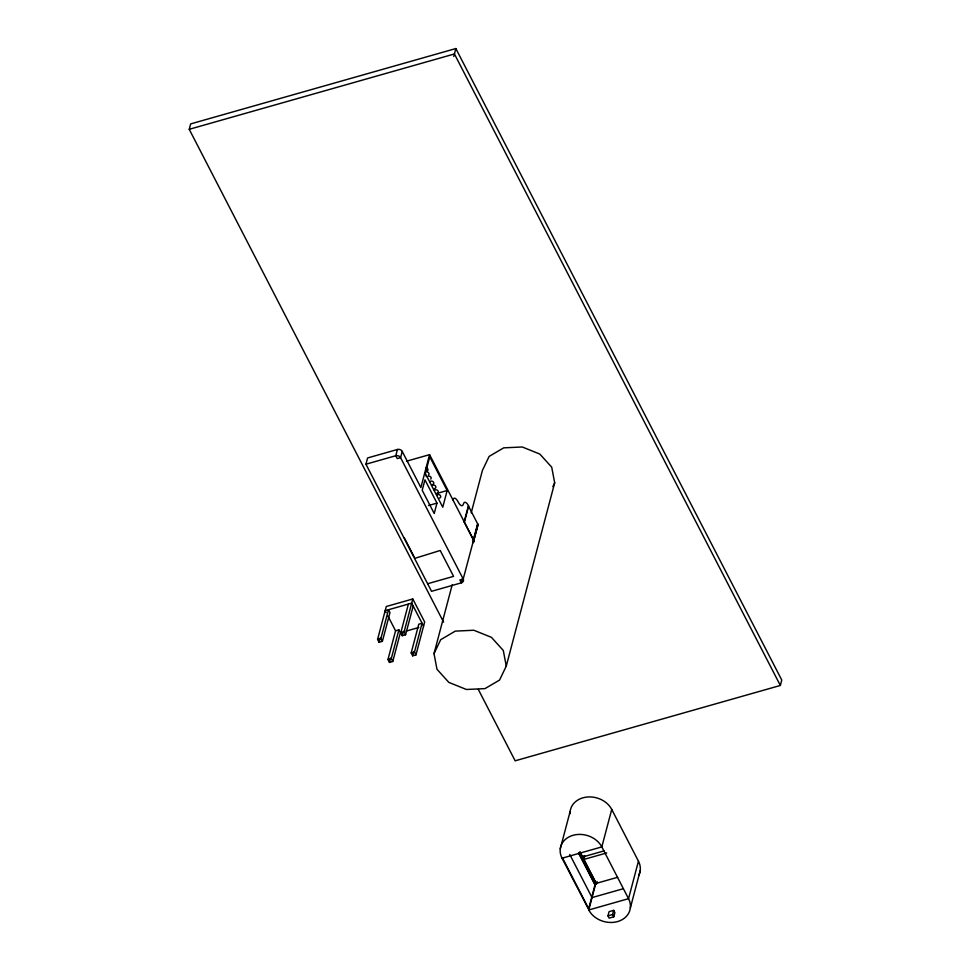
<?xml version="1.0" encoding="UTF-8"?>
<svg xmlns="http://www.w3.org/2000/svg" width="971" height="971" viewBox="0 0 971 971"><rect width="100%" height="100%" fill="white"/><g stroke="black" fill="none" stroke-linecap="round" stroke-linejoin="round"><path stroke-width="1.46" d="M477.963 524.995L473.278 542.558L473.399 539.912L464.126 521.949L468.386 505.867L477.817 524.206L477.271 526.78M443.577 622.132L189.236 129.313L190.656 123.9L455.848 48.55L781.764 680.052L780.344 685.465L515.152 760.815L478.327 689.459M453.76 56.464L455.848 48.55M477.817 524.206L463.203 579.019A3.678 2.974 14.8 0 1 461.371 582.831L431.537 591.315L365.946 464.211L367.596 457.96L397.43 449.476A3.678 2.974 14.8 0 1 402.225 451.418L420.88 487.563L429.57 454.659L406.509 461.213M397.43 449.476L395.78 455.727L397.26 458.603L400.574 457.669L402.225 451.418M382.38 641.346L380.899 638.469L388.497 609.727L389.978 612.604L382.38 641.346L379.066 642.28L377.585 639.404L386.276 606.511L412.796 598.973L424.667 621.974L415.976 654.879L412.663 655.826L411.182 652.949L418.768 624.207L422.082 623.261L414.496 652.002L415.976 654.879M379.066 642.28L380.207 637.971M395.561 630.798L398.887 629.863L400.368 632.74L392.77 661.469L389.456 662.416L387.975 659.54L395.561 630.798L388.036 616.197M389.456 662.416L390.597 658.107M392.77 661.469L391.289 658.593L398.887 629.863M413.185 606.013L405.587 634.755L402.273 635.689L400.792 632.813L408.378 604.083M436.962 503.112L434.219 513.525L422.203 490.258L424.958 479.844L436.962 503.112L428.478 505.527M402.273 635.689L403.414 631.381M405.587 634.755L404.106 631.878L412.796 598.973M447.158 490.537L442.764 507.202L425.347 473.472L429.752 456.807L447.158 490.537L437.071 493.402M412.663 655.826L413.804 651.517M464.405 522.155L468.665 506.037A9.479 3.277 74.1 0 0 463.422 503.985A9.479 3.277 74.1 0 1 458.166 501.946A9.479 3.277 74.1 0 0 452.923 499.895M471.19 512.906L482.429 470.389L489.129 456.406L503.718 447.849L522.277 446.988L539.84 454.076L551.71 467.185L554.684 482.83L506.267 666.094L499.567 680.064L484.978 688.621L466.42 689.483L448.857 682.407L436.986 669.286L434.013 653.641L452.219 584.736M462.512 578.522L461.371 582.831L459.89 579.954L463.203 579.019L400.574 457.669A3.678 2.974 14.8 0 0 395.78 455.727L365.946 464.211M473.399 539.912L477.647 523.818M473.411 541.405L477.914 524.595M560.255 848.824L570.159 811.343M570.062 813.686A22.042 17.854 14.8 0 1 586.982 797.045A22.042 17.854 14.8 0 1 611.73 809.426L601.826 846.906L562.051 858.206L588.839 909.681M583.292 855.924L582.297 859.687L583.632 859.311L584.627 855.548M617.653 877.286L596.267 883.367L583.911 859.42L584.663 856.58M611.73 809.426L638.445 861.18L628.54 898.673A22.042 17.854 14.8 0 1 617.556 921.576A22.042 17.854 14.8 0 1 588.766 909.973L595.357 884.994L578.765 852.829M595.077 884.435L596.4 884.059L597.068 881.559M607.967 915.835L609.06 911.66L613.708 910.349L614.886 912.643L613.793 916.806L609.145 918.129L607.967 915.835L612.604 914.512L613.708 910.349M630.325 908.055L640.229 870.574M434.013 653.641L440.713 639.671L455.302 631.114L473.86 630.252L491.423 637.328L503.281 650.449L506.267 666.094M552.863 486.641L554.684 482.83M414.666 558.398L440.227 550.484L453.578 576.361L427.726 583.705M189.236 129.313L454.416 53.963L780.344 685.465M406.048 631.126L418.829 627.484M377.585 639.404L380.899 638.469M400.792 632.813L404.106 631.878M387.975 659.54L391.289 658.593M411.182 652.949L414.496 652.002M604.023 850.899L582.649 856.968L579.905 851.652M581.447 858.048L582.782 857.672L580.088 852.453M583.911 859.42L606.717 852.951M623.285 888.72L592.031 897.592L569.746 854.419M588.766 909.973L628.54 898.673L601.826 846.906A22.042 17.854 14.8 0 0 573.036 835.303A22.042 17.854 14.8 0 0 562.051 858.206M429.57 454.659L473.545 539.864A3.678 2.974 14.8 0 1 473.435 542.522M612.604 914.512L613.793 916.806M583.632 859.311L596.4 884.059M578.522 852.939L595.005 884.86L588.693 908.735L562.537 858.073M404.434 538.068L413.925 556.468M423.574 626.137L411.692 603.137L385.171 610.674L386.167 612.592M638.445 861.18A22.042 17.854 14.8 0 1 638.918 875.041M434.353 490.404A2.209 1.784 14.8 0 1 437.812 490.622A2.209 1.784 14.8 0 1 437.011 493.341M436.792 495.149A2.209 1.784 14.8 0 1 440.251 495.368A2.209 1.784 14.8 0 1 439.45 498.087M432.787 485.16A2.209 1.784 14.8 0 1 435.663 486.325A2.209 1.784 14.8 0 1 434.571 488.619M429.85 481.677A2.209 1.784 14.8 0 1 433.297 481.895A2.209 1.784 14.8 0 1 432.496 484.614M428.126 476.154A2.209 1.784 14.8 0 1 430.784 479.091M427.094 471.942A2.209 1.784 14.8 0 1 428.636 474.928M426.075 475.632A2.209 1.784 14.8 0 1 426.257 476.567M426.063 467.755A2.209 1.784 14.8 0 1 426.73 471.251"/></g></svg>
